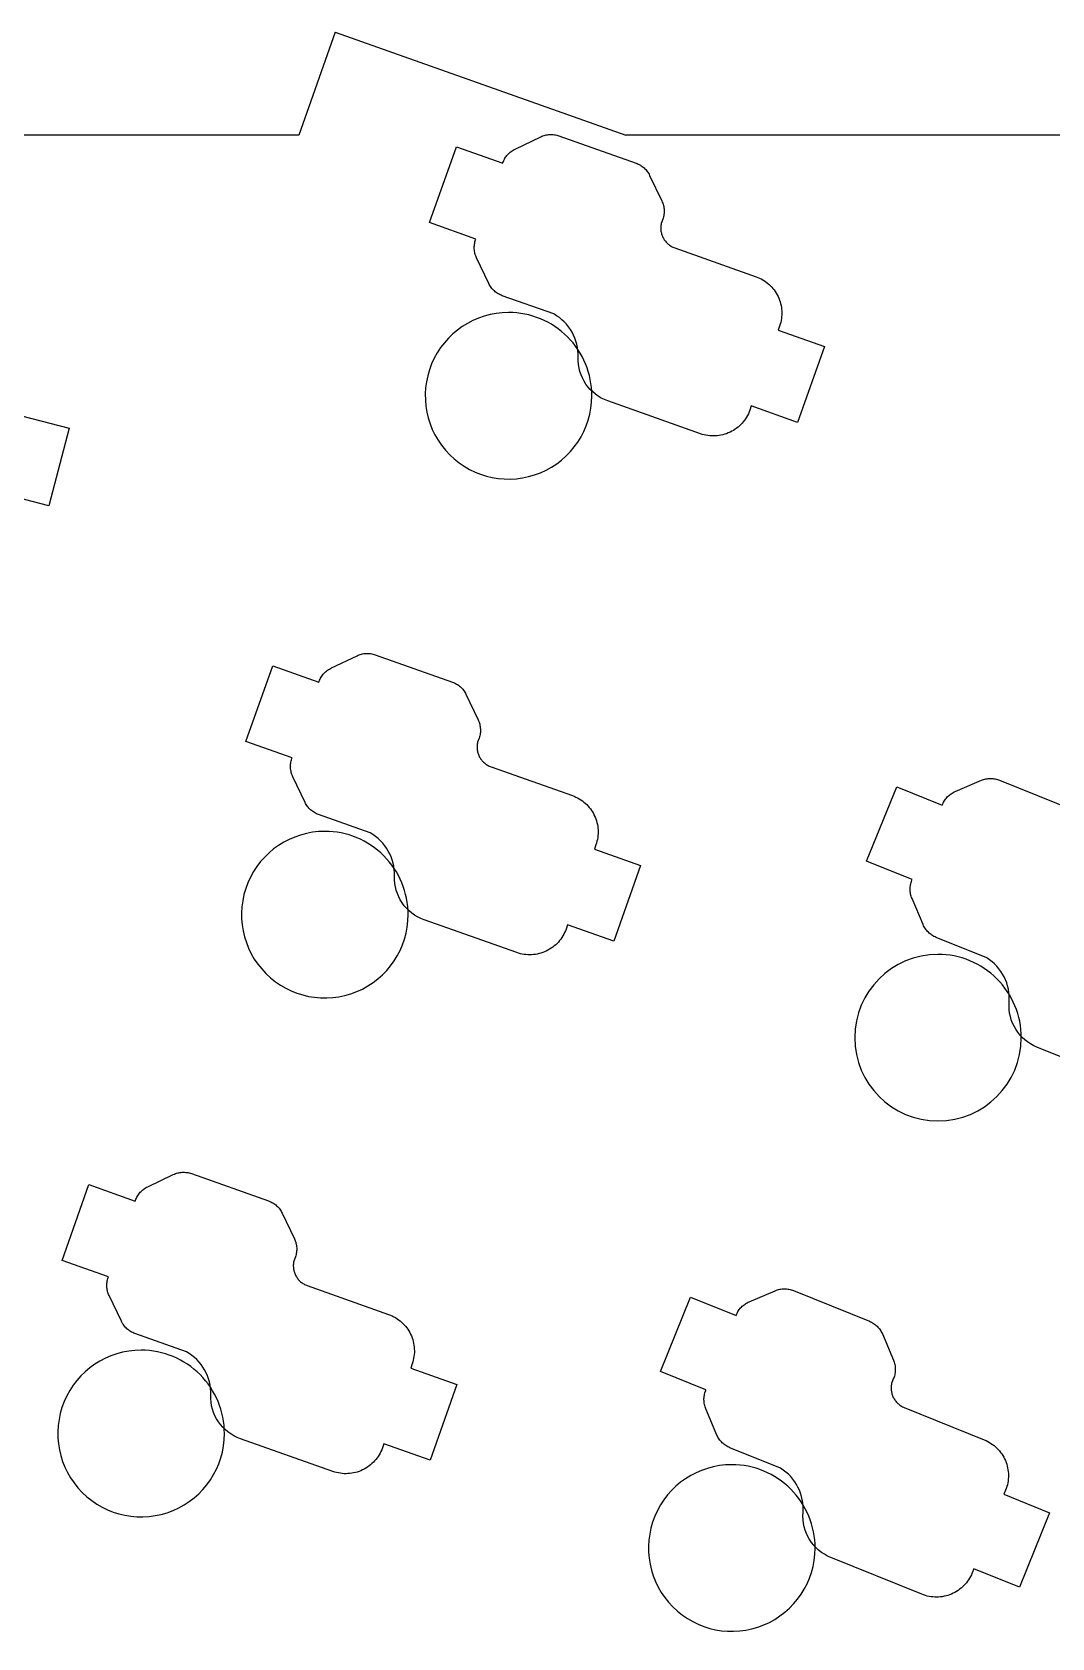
# Model space of a CAD drawing. Header units: millimetres. Extents: x 88 to 341, y 125 to 249.
# Drawn here: x 118.5 to 152.7, y 194.7 to 248.7 of the extents above; entities that cross this region are included whole.
import ezdxf

# ---------------------------------------------------------------- set-up
doc = ezdxf.new("R2010")
doc.units = ezdxf.units.MM
doc.layers.get('0').update_dxf_attribs({"linetype": 'CONTINUOUS'})

msp = doc.modelspace()

# ---------------------------------------------------------------- linework, layer by layer
at = {"color": 7}
for points in [[(128.638, 248.6999), (127.4134, 245.2416)], [(128.638, 248.6999), (127.4134, 245.2416)], [(128.638, 248.6999), (138.4039, 245.2416)], [(128.638, 248.6999), (138.4039, 245.2416)], [(127.4134, 245.2416), (97.8761, 245.2416)], [(127.4134, 245.2416), (97.8761, 245.2416)], [(290.8482, 245.2416), (138.4039, 245.2416)], [(290.8482, 245.2416), (138.4039, 245.2416)], [(118.0976, 235.8069), (119.6951, 235.3938), (119.0191, 232.7798), (117.4216, 233.1929)], [(118.0976, 235.8069), (119.6951, 235.3938), (119.0191, 232.7798), (117.4216, 233.1929)], [(155.289, 213.3482), (152.2292, 214.5844), (152.1181, 214.6346), (152.0126, 214.6929), (151.9131, 214.7588), (151.8198, 214.8319), (151.733, 214.9116), (151.6531, 214.9976), (151.5804, 215.0892), (151.515, 215.1862), (151.4574, 215.2879), (151.4077, 215.3939), (151.3664, 215.5037), (151.3337, 215.6169), (151.3098, 215.733), (151.2952, 215.8514), (151.29, 215.9719), (151.2946, 216.0938), (151.2994, 216.2058), (151.2965, 216.3169), (151.2861, 216.4267), (151.2682, 216.535), (151.2431, 216.6413), (151.211, 216.7454), (151.172, 216.8468), (151.1263, 216.9453), (151.0741, 217.0405), (151.0155, 217.132), (150.9507, 217.2196), (150.88, 217.3028), (150.8033, 217.3814), (150.7211, 217.4549), (150.6333, 217.5231), (150.5402, 217.5856), (148.8385, 218.2732), (148.8021, 218.2889), (148.7666, 218.3064), (148.7322, 218.3256), (148.6989, 218.3463), (148.6667, 218.3686), (148.6357, 218.3924), (148.6059, 218.4177), (148.5774, 218.4443), (148.5503, 218.4723), (148.5245, 218.5017), (148.5001, 218.5323), (148.4773, 218.5641), (148.456, 218.597), (148.4362, 218.6311), (148.4182, 218.6662), (148.4017, 218.7023), (148.0292, 219.5801), (148.0146, 219.617), (148.0019, 219.6544), (147.9911, 219.6923), (147.9822, 219.7305), (147.9752, 219.769), (147.9701, 219.8078), (147.9669, 219.8467), (147.9656, 219.8857), (147.9662, 219.9247), (147.9687, 219.9637), (147.9731, 220.0025), (147.9795, 220.0412), (147.9877, 220.0795), (147.9978, 220.1176), (148.0099, 220.1552), (148.0238, 220.1924), (148.0335, 220.2162), (146.5036, 220.8343), (147.515, 223.3377), (149.0449, 222.7196), (149.0545, 222.7435), (149.0703, 222.7799), (149.0878, 222.8153), (149.1069, 222.8497), (149.1277, 222.883), (149.15, 222.9152), (149.1738, 222.9462), (149.199, 222.976), (149.2257, 223.0045), (149.2537, 223.0317), (149.283, 223.0575), (149.3136, 223.0818), (149.3454, 223.1046), (149.3784, 223.126), (149.4124, 223.1457), (149.4476, 223.1638), (149.4837, 223.1802), (150.3615, 223.5528), (150.3984, 223.5674), (150.4358, 223.5801), (150.4736, 223.5909), (150.5118, 223.5998), (150.5504, 223.6068), (150.5891, 223.6119), (150.6281, 223.6151), (150.6671, 223.6163), (150.7061, 223.6157), (150.745, 223.6132), (150.7839, 223.6088), (150.8225, 223.6025), (150.8609, 223.5942), (150.8989, 223.5841), (150.9366, 223.5721), (150.9737, 223.5581), (153.5248, 222.5274)], [(155.289, 213.3482), (152.2292, 214.5844), (152.1181, 214.6346), (152.0126, 214.6929), (151.9131, 214.7588), (151.8198, 214.8319), (151.733, 214.9116), (151.6531, 214.9976), (151.5804, 215.0892), (151.515, 215.1862), (151.4574, 215.2879), (151.4077, 215.3939), (151.3664, 215.5037), (151.3337, 215.6169), (151.3098, 215.733), (151.2952, 215.8514), (151.29, 215.9719), (151.2946, 216.0938), (151.2994, 216.2058), (151.2965, 216.3169), (151.2861, 216.4267), (151.2682, 216.535), (151.2431, 216.6413), (151.211, 216.7454), (151.172, 216.8468), (151.1263, 216.9453), (151.0741, 217.0405), (151.0155, 217.132), (150.9507, 217.2196), (150.88, 217.3028), (150.8033, 217.3814), (150.7211, 217.4549), (150.6333, 217.5231), (150.5402, 217.5856), (148.8385, 218.2732), (148.8021, 218.2889), (148.7666, 218.3064), (148.7322, 218.3256), (148.6989, 218.3463), (148.6667, 218.3686), (148.6357, 218.3924), (148.6059, 218.4177), (148.5774, 218.4443), (148.5503, 218.4723), (148.5245, 218.5017), (148.5001, 218.5323), (148.4773, 218.5641), (148.456, 218.597), (148.4362, 218.6311), (148.4182, 218.6662), (148.4017, 218.7023), (148.0292, 219.5801), (148.0146, 219.617), (148.0019, 219.6544), (147.9911, 219.6923), (147.9822, 219.7305), (147.9752, 219.769), (147.9701, 219.8078), (147.9669, 219.8467), (147.9656, 219.8857), (147.9662, 219.9247), (147.9687, 219.9637), (147.9731, 220.0025), (147.9795, 220.0412), (147.9877, 220.0795), (147.9978, 220.1176), (148.0099, 220.1552), (148.0238, 220.1924), (148.0335, 220.2162), (146.5036, 220.8343), (147.515, 223.3377), (149.0449, 222.7196), (149.0545, 222.7435), (149.0703, 222.7799), (149.0878, 222.8153), (149.1069, 222.8497), (149.1277, 222.883), (149.15, 222.9152), (149.1738, 222.9462), (149.199, 222.976), (149.2257, 223.0045), (149.2537, 223.0317), (149.283, 223.0575), (149.3136, 223.0818), (149.3454, 223.1046), (149.3784, 223.126), (149.4124, 223.1457), (149.4476, 223.1638), (149.4837, 223.1802), (150.3615, 223.5528), (150.3984, 223.5674), (150.4358, 223.5801), (150.4736, 223.5909), (150.5118, 223.5998), (150.5504, 223.6068), (150.5891, 223.6119), (150.6281, 223.6151), (150.6671, 223.6163), (150.7061, 223.6157), (150.745, 223.6132), (150.7839, 223.6088), (150.8225, 223.6025), (150.8609, 223.5942), (150.8989, 223.5841), (150.9366, 223.5721), (150.9737, 223.5581), (153.5248, 222.5274)]]:
    msp.add_lwpolyline(points, dxfattribs=at)
for points in [[(135.9298, 245.2584), (135.9688, 245.2557), (136.0077, 245.251), (136.0464, 245.2445), (136.0848, 245.236), (136.1229, 245.2256), (136.1607, 245.2133), (138.7543, 244.2949), (138.7914, 244.2807), (138.8275, 244.2648), (138.8627, 244.2472), (138.8969, 244.2279), (138.9301, 244.207), (138.9621, 244.1846), (138.9929, 244.1607), (139.0226, 244.1353), (139.0509, 244.1085), (139.0779, 244.0803), (139.1036, 244.0508), (139.1278, 244.02), (139.1506, 243.988), (139.1718, 243.9548), (139.1914, 243.9205), (139.2093, 243.8852), (139.6198, 243.0245), (139.636, 242.9883), (139.6504, 242.9514), (139.6628, 242.9141), (139.6733, 242.8763), (139.682, 242.8381), (139.6888, 242.7996), (139.6937, 242.7609), (139.6967, 242.722), (139.6978, 242.6829), (139.697, 242.6439), (139.6942, 242.6049), (139.6896, 242.566), (139.6831, 242.5273), (139.6746, 242.4889), (139.6642, 242.4508), (139.6519, 242.413), (139.6015, 242.2706), (139.5947, 242.2379), (139.5895, 242.2052), (139.5859, 242.1725), (139.5839, 242.14), (139.5833, 242.1076), (139.5843, 242.0753), (139.5867, 242.0434), (139.5905, 242.0117), (139.5958, 241.9803), (139.6025, 241.9493), (139.6105, 241.9187), (139.6199, 241.8885), (139.6305, 241.8589), (139.6425, 241.8298), (139.6558, 241.8012), (139.6703, 241.7733), (139.6861, 241.7461), (139.703, 241.7196), (139.7211, 241.6938), (139.7404, 241.6689), (139.7608, 241.6448), (139.7823, 241.6216), (139.8049, 241.5993), (139.8285, 241.578), (139.8532, 241.5577), (139.8789, 241.5385), (139.9055, 241.5204), (139.9332, 241.5035), (139.9617, 241.4877), (139.9912, 241.4732), (140.0216, 241.46), (140.0528, 241.4481), (142.7865, 240.4801), (142.8467, 240.4571), (142.9054, 240.4312), (142.9627, 240.4026), (143.0182, 240.3713), (143.0721, 240.3374), (143.1241, 240.3009), (143.1742, 240.262), (143.2224, 240.2207), (143.2685, 240.1772), (143.3124, 240.1314), (143.3541, 240.0835), (143.3934, 240.0335), (143.4304, 239.9815), (143.4648, 239.9276), (143.4967, 239.8718), (143.5259, 239.8143), (143.5522, 239.7555), (143.5754, 239.6956), (143.5957, 239.6349), (143.6128, 239.5735), (143.6269, 239.5114), (143.6379, 239.4489), (143.6459, 239.3859), (143.6507, 239.3227), (143.6525, 239.2593), (143.6512, 239.1959), (143.6468, 239.1325), (143.6392, 239.0693), (143.6286, 239.0064), (143.6148, 238.944), (143.5979, 238.882), (143.5779, 238.8207), (143.5279, 238.6793), (145.0832, 238.1285), (144.1819, 235.5834), (142.6266, 236.1342), (142.5765, 235.9928), (142.5535, 235.9326), (142.5276, 235.8738), (142.499, 235.8166), (142.4677, 235.761), (142.4338, 235.7072), (142.3973, 235.6551), (142.3584, 235.605), (142.3172, 235.5569), (142.2736, 235.5108), (142.2278, 235.4669), (142.1799, 235.4252), (142.1299, 235.3858), (142.0779, 235.3489), (142.024, 235.3144), (141.9682, 235.2826), (141.9107, 235.2534), (141.8519, 235.2271), (141.792, 235.2038), (141.7313, 235.1836), (141.6699, 235.1664), (141.6079, 235.1523), (141.5453, 235.1413), (141.4823, 235.1334), (141.4191, 235.1285), (141.3557, 235.1267), (141.2923, 235.1281), (141.2289, 235.1325), (141.1657, 235.14), (141.1028, 235.1507), (141.0404, 235.1644), (140.9784, 235.1813), (140.9171, 235.2013), (137.8064, 236.3029), (137.6932, 236.3482), (137.5852, 236.4018), (137.4829, 236.4634), (137.3865, 236.5323), (137.2964, 236.6082), (137.2128, 236.6906), (137.1361, 236.779), (137.0666, 236.8729), (137.0046, 236.972), (136.9504, 237.0758), (136.9043, 237.1837), (136.8667, 237.2953), (136.8378, 237.4103), (136.818, 237.528), (136.8075, 237.6481), (136.8068, 237.7701), (136.8068, 237.8822), (136.799, 237.993), (136.7838, 238.1023), (136.7612, 238.2097), (136.7315, 238.3148), (136.6949, 238.4174), (136.6515, 238.5171), (136.6015, 238.6135), (136.5452, 238.7063), (136.4827, 238.7952), (136.4142, 238.8798), (136.3398, 238.9599), (136.2599, 239.035), (136.1745, 239.1049), (136.0838, 239.1692), (135.9881, 239.2276), (134.258, 239.8403), (134.2209, 239.8544), (134.1847, 239.8703), (134.1495, 239.888), (134.1153, 239.9072), (134.0822, 239.9281), (134.0502, 239.9505), (134.0193, 239.9745), (133.9897, 239.9999), (133.9613, 240.0267), (133.9343, 240.0549), (133.9087, 240.0844), (133.8844, 240.1151), (133.8617, 240.1471), (133.8405, 240.1803), (133.8209, 240.2146), (133.8029, 240.25), (133.3924, 241.1106), (133.3762, 241.1469), (133.3619, 241.1837), (133.3495, 241.221), (133.3389, 241.2588), (133.3302, 241.297), (133.3235, 241.3355), (133.3186, 241.3743), (133.3156, 241.4132), (133.3145, 241.4522), (133.3153, 241.4912), (133.318, 241.5302), (133.3227, 241.5691), (133.3292, 241.6078), (133.3377, 241.6462), (133.3481, 241.6844), (133.3604, 241.7221), (133.369, 241.7463), (131.8136, 242.2971), (132.7149, 244.8423), (134.2702, 244.2915), (134.2788, 244.3157), (134.293, 244.3528), (134.3089, 244.389), (134.3265, 244.4242), (134.3458, 244.4584), (134.3667, 244.4915), (134.3891, 244.5235), (134.413, 244.5544), (134.4384, 244.584), (134.4652, 244.6124), (134.4934, 244.6394), (134.5229, 244.665), (134.5537, 244.6893), (134.5857, 244.712), (134.6189, 244.7332), (134.6532, 244.7528), (134.6885, 244.7708), (135.5492, 245.1813), (135.5854, 245.1975), (135.6223, 245.2118), (135.6596, 245.2242), (135.6974, 245.2348), (135.7356, 245.2434), (135.7741, 245.2502), (135.8128, 245.2551), (135.8517, 245.2581), (135.8908, 245.2592)], [(135.9298, 245.2584), (135.9688, 245.2557), (136.0077, 245.251), (136.0464, 245.2445), (136.0848, 245.236), (136.1229, 245.2256), (136.1607, 245.2133), (138.7543, 244.2949), (138.7914, 244.2807), (138.8275, 244.2648), (138.8627, 244.2472), (138.8969, 244.2279), (138.9301, 244.207), (138.9621, 244.1846), (138.9929, 244.1607), (139.0226, 244.1353), (139.0509, 244.1085), (139.0779, 244.0803), (139.1036, 244.0508), (139.1278, 244.02), (139.1506, 243.988), (139.1718, 243.9548), (139.1914, 243.9205), (139.2093, 243.8852), (139.6198, 243.0245), (139.636, 242.9883), (139.6504, 242.9514), (139.6628, 242.9141), (139.6733, 242.8763), (139.682, 242.8381), (139.6888, 242.7996), (139.6937, 242.7609), (139.6967, 242.722), (139.6978, 242.6829), (139.697, 242.6439), (139.6942, 242.6049), (139.6896, 242.566), (139.6831, 242.5273), (139.6746, 242.4889), (139.6642, 242.4508), (139.6519, 242.413), (139.6015, 242.2706), (139.5947, 242.2379), (139.5895, 242.2052), (139.5859, 242.1725), (139.5839, 242.14), (139.5833, 242.1076), (139.5843, 242.0753), (139.5867, 242.0434), (139.5905, 242.0117), (139.5958, 241.9803), (139.6025, 241.9493), (139.6105, 241.9187), (139.6199, 241.8885), (139.6305, 241.8589), (139.6425, 241.8298), (139.6558, 241.8012), (139.6703, 241.7733), (139.6861, 241.7461), (139.703, 241.7196), (139.7211, 241.6938), (139.7404, 241.6689), (139.7608, 241.6448), (139.7823, 241.6216), (139.8049, 241.5993), (139.8285, 241.578), (139.8532, 241.5577), (139.8789, 241.5385), (139.9055, 241.5204), (139.9332, 241.5035), (139.9617, 241.4877), (139.9912, 241.4732), (140.0216, 241.46), (140.0528, 241.4481), (142.7865, 240.4801), (142.8467, 240.4571), (142.9054, 240.4312), (142.9627, 240.4026), (143.0182, 240.3713), (143.0721, 240.3374), (143.1241, 240.3009), (143.1742, 240.262), (143.2224, 240.2207), (143.2685, 240.1772), (143.3124, 240.1314), (143.3541, 240.0835), (143.3934, 240.0335), (143.4304, 239.9815), (143.4648, 239.9276), (143.4967, 239.8718), (143.5259, 239.8143), (143.5522, 239.7555), (143.5754, 239.6956), (143.5957, 239.6349), (143.6128, 239.5735), (143.6269, 239.5114), (143.6379, 239.4489), (143.6459, 239.3859), (143.6507, 239.3227), (143.6525, 239.2593), (143.6512, 239.1959), (143.6468, 239.1325), (143.6392, 239.0693), (143.6286, 239.0064), (143.6148, 238.944), (143.5979, 238.882), (143.5779, 238.8207), (143.5279, 238.6793), (145.0832, 238.1285), (144.1819, 235.5834), (142.6266, 236.1342), (142.5765, 235.9928), (142.5535, 235.9326), (142.5276, 235.8738), (142.499, 235.8166), (142.4677, 235.761), (142.4338, 235.7072), (142.3973, 235.6551), (142.3584, 235.605), (142.3172, 235.5569), (142.2736, 235.5108), (142.2278, 235.4669), (142.1799, 235.4252), (142.1299, 235.3858), (142.0779, 235.3489), (142.024, 235.3144), (141.9682, 235.2826), (141.9107, 235.2534), (141.8519, 235.2271), (141.792, 235.2038), (141.7313, 235.1836), (141.6699, 235.1664), (141.6079, 235.1523), (141.5453, 235.1413), (141.4823, 235.1334), (141.4191, 235.1285), (141.3557, 235.1267), (141.2923, 235.1281), (141.2289, 235.1325), (141.1657, 235.14), (141.1028, 235.1507), (141.0404, 235.1644), (140.9784, 235.1813), (140.9171, 235.2013), (137.8064, 236.3029), (137.6932, 236.3482), (137.5852, 236.4018), (137.4829, 236.4634), (137.3865, 236.5323), (137.2964, 236.6082), (137.2128, 236.6906), (137.1361, 236.779), (137.0666, 236.8729), (137.0046, 236.972), (136.9504, 237.0758), (136.9043, 237.1837), (136.8667, 237.2953), (136.8378, 237.4103), (136.818, 237.528), (136.8075, 237.6481), (136.8068, 237.7701), (136.8068, 237.8822), (136.799, 237.993), (136.7838, 238.1023), (136.7612, 238.2097), (136.7315, 238.3148), (136.6949, 238.4174), (136.6515, 238.5171), (136.6015, 238.6135), (136.5452, 238.7063), (136.4827, 238.7952), (136.4142, 238.8798), (136.3398, 238.9599), (136.2599, 239.035), (136.1745, 239.1049), (136.0838, 239.1692), (135.9881, 239.2276), (134.258, 239.8403), (134.2209, 239.8544), (134.1847, 239.8703), (134.1495, 239.888), (134.1153, 239.9072), (134.0822, 239.9281), (134.0502, 239.9505), (134.0193, 239.9745), (133.9897, 239.9999), (133.9613, 240.0267), (133.9343, 240.0549), (133.9087, 240.0844), (133.8844, 240.1151), (133.8617, 240.1471), (133.8405, 240.1803), (133.8209, 240.2146), (133.8029, 240.25), (133.3924, 241.1106), (133.3762, 241.1469), (133.3619, 241.1837), (133.3495, 241.221), (133.3389, 241.2588), (133.3302, 241.297), (133.3235, 241.3355), (133.3186, 241.3743), (133.3156, 241.4132), (133.3145, 241.4522), (133.3153, 241.4912), (133.318, 241.5302), (133.3227, 241.5691), (133.3292, 241.6078), (133.3377, 241.6462), (133.3481, 241.6844), (133.3604, 241.7221), (133.369, 241.7463), (131.8136, 242.2971), (132.7149, 244.8423), (134.2702, 244.2915), (134.2788, 244.3157), (134.293, 244.3528), (134.3089, 244.389), (134.3265, 244.4242), (134.3458, 244.4584), (134.3667, 244.4915), (134.3891, 244.5235), (134.413, 244.5544), (134.4384, 244.584), (134.4652, 244.6124), (134.4934, 244.6394), (134.5229, 244.665), (134.5537, 244.6893), (134.5857, 244.712), (134.6189, 244.7332), (134.6532, 244.7528), (134.6885, 244.7708), (135.5492, 245.1813), (135.5854, 245.1975), (135.6223, 245.2118), (135.6596, 245.2242), (135.6974, 245.2348), (135.7356, 245.2434), (135.7741, 245.2502), (135.8128, 245.2551), (135.8517, 245.2581), (135.8908, 245.2592)], [(134.4679, 239.2773)], [(134.4679, 239.2773)], [(129.7544, 227.8195), (129.7934, 227.8168), (129.8322, 227.8122), (129.8709, 227.8056), (129.9094, 227.7972), (129.9475, 227.7868), (129.9852, 227.7745), (132.5789, 226.856), (132.6159, 226.8418), (132.6521, 226.8259), (132.6873, 226.8083), (132.7215, 226.789), (132.7546, 226.7682), (132.7867, 226.7457), (132.8175, 226.7218), (132.8471, 226.6964), (132.8755, 226.6696), (132.9025, 226.6414), (132.9282, 226.6119), (132.9524, 226.5811), (132.9751, 226.5491), (132.9963, 226.516), (133.0159, 226.4817), (133.0339, 226.4463), (133.4444, 225.5856), (133.4606, 225.5494), (133.4749, 225.5126), (133.4874, 225.4752), (133.4979, 225.4374), (133.5066, 225.3992), (133.5134, 225.3607), (133.5183, 225.322), (133.5213, 225.2831), (133.5223, 225.2441), (133.5215, 225.205), (133.5188, 225.166), (133.5142, 225.1272), (133.5076, 225.0885), (133.4992, 225.05), (133.4888, 225.0119), (133.4765, 224.9742), (133.426, 224.8317), (133.4193, 224.799), (133.4141, 224.7663), (133.4105, 224.7336), (133.4085, 224.7011), (133.4079, 224.6687), (133.4088, 224.6365), (133.4113, 224.6045), (133.4151, 224.5728), (133.4204, 224.5414), (133.427, 224.5104), (133.4351, 224.4798), (133.4444, 224.4497), (133.4551, 224.42), (133.4671, 224.3909), (133.4804, 224.3624), (133.4949, 224.3345), (133.5106, 224.3072), (133.5276, 224.2807), (133.5457, 224.255), (133.5649, 224.23), (133.5853, 224.2059), (133.6069, 224.1827), (133.6294, 224.1604), (133.6531, 224.1391), (133.6778, 224.1189), (133.7034, 224.0997), (133.7301, 224.0816), (133.7577, 224.0646), (133.7863, 224.0489), (133.8158, 224.0344), (133.8461, 224.0212), (133.8774, 224.0093), (136.611, 223.0412), (136.6713, 223.0182), (136.73, 222.9923), (136.7872, 222.9637), (136.8428, 222.9324), (136.8966, 222.8985), (136.9487, 222.862), (136.9988, 222.8232), (137.0469, 222.7819), (137.093, 222.7383), (137.1369, 222.6925), (137.1786, 222.6446), (137.218, 222.5946), (137.2549, 222.5426), (137.2894, 222.4887), (137.3212, 222.433), (137.3504, 222.3755), (137.3767, 222.3166), (137.4, 222.2567), (137.4202, 222.1961), (137.4374, 222.1346), (137.4515, 222.0726), (137.4625, 222.01), (137.4704, 221.9471), (137.4753, 221.8838), (137.4771, 221.8204), (137.4757, 221.757), (137.4713, 221.6936), (137.4638, 221.6304), (137.4532, 221.5676), (137.4394, 221.5051), (137.4225, 221.4431), (137.4025, 221.3818), (137.3524, 221.2404), (138.9078, 220.6897), (138.0065, 218.1445), (136.4512, 218.6953), (136.4011, 218.5539), (136.3781, 218.4937), (136.3522, 218.4349), (136.3236, 218.3777), (136.2923, 218.3221), (136.2584, 218.2683), (136.2219, 218.2163), (136.183, 218.1661), (136.1417, 218.118), (136.0982, 218.0719), (136.0524, 218.028), (136.0044, 217.9863), (135.9544, 217.947), (135.9025, 217.91), (135.8486, 217.8756), (135.7928, 217.8437), (135.7353, 217.8145), (135.6764, 217.7882), (135.6166, 217.7649), (135.5559, 217.7447), (135.4945, 217.7276), (135.4324, 217.7135), (135.3699, 217.7025), (135.3069, 217.6945), (135.2437, 217.6896), (135.1803, 217.6879), (135.1169, 217.6892), (135.0535, 217.6936), (134.9903, 217.7011), (134.9274, 217.7118), (134.8649, 217.7255), (134.803, 217.7424), (134.7417, 217.7624), (131.631, 218.864), (131.5177, 218.9093), (131.4098, 218.963), (131.3075, 219.0245), (131.2111, 219.0934), (131.121, 219.1693), (131.0374, 219.2517), (130.9607, 219.3401), (130.8912, 219.4341), (130.8292, 219.5332), (130.7749, 219.6369), (130.7289, 219.7448), (130.6912, 219.8565), (130.6624, 219.9714), (130.6425, 220.0891), (130.6321, 220.2092), (130.6314, 220.3312), (130.6313, 220.4433), (130.6236, 220.5542), (130.6084, 220.6635), (130.5858, 220.7708), (130.5561, 220.876), (130.5195, 220.9785), (130.4761, 221.0782), (130.4261, 221.1746), (130.3698, 221.2674), (130.3073, 221.3563), (130.2387, 221.441), (130.1644, 221.521), (130.0844, 221.5962), (129.999, 221.6661), (129.9084, 221.7304), (129.8127, 221.7887), (128.0825, 222.4014), (128.0455, 222.4156), (128.0093, 222.4315), (127.9741, 222.4491), (127.9399, 222.4684), (127.9068, 222.4892), (127.8747, 222.5117), (127.8439, 222.5356), (127.8143, 222.561), (127.7859, 222.5878), (127.7589, 222.616), (127.7332, 222.6455), (127.709, 222.6763), (127.6863, 222.7082), (127.6651, 222.7414), (127.6455, 222.7757), (127.6275, 222.8111), (127.217, 223.6718), (127.2008, 223.708), (127.1865, 223.7448), (127.174, 223.7822), (127.1635, 223.82), (127.1548, 223.8582), (127.148, 223.8967), (127.1431, 223.9354), (127.1402, 223.9743), (127.1391, 224.0133), (127.1399, 224.0524), (127.1426, 224.0914), (127.1472, 224.1302), (127.1538, 224.1689), (127.1622, 224.2074), (127.1726, 224.2455), (127.1849, 224.2832), (127.1935, 224.3075), (125.6382, 224.8583), (126.5395, 227.4034), (128.0948, 226.8526), (128.1034, 226.8769), (128.1176, 226.9139), (128.1335, 226.9501), (128.1511, 226.9853), (128.1704, 227.0195), (128.1912, 227.0526), (128.2137, 227.0846), (128.2376, 227.1155), (128.263, 227.1451), (128.2898, 227.1735), (128.318, 227.2005), (128.3475, 227.2262), (128.3783, 227.2504), (128.4103, 227.2731), (128.4434, 227.2943), (128.4777, 227.3139), (128.5131, 227.3319), (129.3738, 227.7424), (129.41, 227.7586), (129.4468, 227.7729), (129.4842, 227.7854), (129.522, 227.7959), (129.5602, 227.8046), (129.5987, 227.8114), (129.6374, 227.8163), (129.6763, 227.8192), (129.7153, 227.8203)], [(129.7544, 227.8195), (129.7934, 227.8168), (129.8322, 227.8122), (129.8709, 227.8056), (129.9094, 227.7972), (129.9475, 227.7868), (129.9852, 227.7745), (132.5789, 226.856), (132.6159, 226.8418), (132.6521, 226.8259), (132.6873, 226.8083), (132.7215, 226.789), (132.7546, 226.7682), (132.7867, 226.7457), (132.8175, 226.7218), (132.8471, 226.6964), (132.8755, 226.6696), (132.9025, 226.6414), (132.9282, 226.6119), (132.9524, 226.5811), (132.9751, 226.5491), (132.9963, 226.516), (133.0159, 226.4817), (133.0339, 226.4463), (133.4444, 225.5856), (133.4606, 225.5494), (133.4749, 225.5126), (133.4874, 225.4752), (133.4979, 225.4374), (133.5066, 225.3992), (133.5134, 225.3607), (133.5183, 225.322), (133.5213, 225.2831), (133.5223, 225.2441), (133.5215, 225.205), (133.5188, 225.166), (133.5142, 225.1272), (133.5076, 225.0885), (133.4992, 225.05), (133.4888, 225.0119), (133.4765, 224.9742), (133.426, 224.8317), (133.4193, 224.799), (133.4141, 224.7663), (133.4105, 224.7336), (133.4085, 224.7011), (133.4079, 224.6687), (133.4088, 224.6365), (133.4113, 224.6045), (133.4151, 224.5728), (133.4204, 224.5414), (133.427, 224.5104), (133.4351, 224.4798), (133.4444, 224.4497), (133.4551, 224.42), (133.4671, 224.3909), (133.4804, 224.3624), (133.4949, 224.3345), (133.5106, 224.3072), (133.5276, 224.2807), (133.5457, 224.255), (133.5649, 224.23), (133.5853, 224.2059), (133.6069, 224.1827), (133.6294, 224.1604), (133.6531, 224.1391), (133.6778, 224.1189), (133.7034, 224.0997), (133.7301, 224.0816), (133.7577, 224.0646), (133.7863, 224.0489), (133.8158, 224.0344), (133.8461, 224.0212), (133.8774, 224.0093), (136.611, 223.0412), (136.6713, 223.0182), (136.73, 222.9923), (136.7872, 222.9637), (136.8428, 222.9324), (136.8966, 222.8985), (136.9487, 222.862), (136.9988, 222.8232), (137.0469, 222.7819), (137.093, 222.7383), (137.1369, 222.6925), (137.1786, 222.6446), (137.218, 222.5946), (137.2549, 222.5426), (137.2894, 222.4887), (137.3212, 222.433), (137.3504, 222.3755), (137.3767, 222.3166), (137.4, 222.2567), (137.4202, 222.1961), (137.4374, 222.1346), (137.4515, 222.0726), (137.4625, 222.01), (137.4704, 221.9471), (137.4753, 221.8838), (137.4771, 221.8204), (137.4757, 221.757), (137.4713, 221.6936), (137.4638, 221.6304), (137.4532, 221.5676), (137.4394, 221.5051), (137.4225, 221.4431), (137.4025, 221.3818), (137.3524, 221.2404), (138.9078, 220.6897), (138.0065, 218.1445), (136.4512, 218.6953), (136.4011, 218.5539), (136.3781, 218.4937), (136.3522, 218.4349), (136.3236, 218.3777), (136.2923, 218.3221), (136.2584, 218.2683), (136.2219, 218.2163), (136.183, 218.1661), (136.1417, 218.118), (136.0982, 218.0719), (136.0524, 218.028), (136.0044, 217.9863), (135.9544, 217.947), (135.9025, 217.91), (135.8486, 217.8756), (135.7928, 217.8437), (135.7353, 217.8145), (135.6764, 217.7882), (135.6166, 217.7649), (135.5559, 217.7447), (135.4945, 217.7276), (135.4324, 217.7135), (135.3699, 217.7025), (135.3069, 217.6945), (135.2437, 217.6896), (135.1803, 217.6879), (135.1169, 217.6892), (135.0535, 217.6936), (134.9903, 217.7011), (134.9274, 217.7118), (134.8649, 217.7255), (134.803, 217.7424), (134.7417, 217.7624), (131.631, 218.864), (131.5177, 218.9093), (131.4098, 218.963), (131.3075, 219.0245), (131.2111, 219.0934), (131.121, 219.1693), (131.0374, 219.2517), (130.9607, 219.3401), (130.8912, 219.4341), (130.8292, 219.5332), (130.7749, 219.6369), (130.7289, 219.7448), (130.6912, 219.8565), (130.6624, 219.9714), (130.6425, 220.0891), (130.6321, 220.2092), (130.6314, 220.3312), (130.6313, 220.4433), (130.6236, 220.5542), (130.6084, 220.6635), (130.5858, 220.7708), (130.5561, 220.876), (130.5195, 220.9785), (130.4761, 221.0782), (130.4261, 221.1746), (130.3698, 221.2674), (130.3073, 221.3563), (130.2387, 221.441), (130.1644, 221.521), (130.0844, 221.5962), (129.999, 221.6661), (129.9084, 221.7304), (129.8127, 221.7887), (128.0825, 222.4014), (128.0455, 222.4156), (128.0093, 222.4315), (127.9741, 222.4491), (127.9399, 222.4684), (127.9068, 222.4892), (127.8747, 222.5117), (127.8439, 222.5356), (127.8143, 222.561), (127.7859, 222.5878), (127.7589, 222.616), (127.7332, 222.6455), (127.709, 222.6763), (127.6863, 222.7082), (127.6651, 222.7414), (127.6455, 222.7757), (127.6275, 222.8111), (127.217, 223.6718), (127.2008, 223.708), (127.1865, 223.7448), (127.174, 223.7822), (127.1635, 223.82), (127.1548, 223.8582), (127.148, 223.8967), (127.1431, 223.9354), (127.1402, 223.9743), (127.1391, 224.0133), (127.1399, 224.0524), (127.1426, 224.0914), (127.1472, 224.1302), (127.1538, 224.1689), (127.1622, 224.2074), (127.1726, 224.2455), (127.1849, 224.2832), (127.1935, 224.3075), (125.6382, 224.8583), (126.5395, 227.4034), (128.0948, 226.8526), (128.1034, 226.8769), (128.1176, 226.9139), (128.1335, 226.9501), (128.1511, 226.9853), (128.1704, 227.0195), (128.1912, 227.0526), (128.2137, 227.0846), (128.2376, 227.1155), (128.263, 227.1451), (128.2898, 227.1735), (128.318, 227.2005), (128.3475, 227.2262), (128.3783, 227.2504), (128.4103, 227.2731), (128.4434, 227.2943), (128.4777, 227.3139), (128.5131, 227.3319), (129.3738, 227.7424), (129.41, 227.7586), (129.4468, 227.7729), (129.4842, 227.7854), (129.522, 227.7959), (129.5602, 227.8046), (129.5987, 227.8114), (129.6374, 227.8163), (129.6763, 227.8192), (129.7153, 227.8203)], [(128.2925, 221.8384)], [(128.2925, 221.8384)], [(148.9015, 217.7042)], [(148.9015, 217.7042)], [(123.5789, 210.3807), (123.6179, 210.3779), (123.6568, 210.3733), (123.6955, 210.3668), (123.734, 210.3583), (123.7721, 210.3479), (123.8098, 210.3356), (126.4035, 209.4171), (126.4405, 209.403), (126.4767, 209.387), (126.5119, 209.3694), (126.5461, 209.3502), (126.5792, 209.3293), (126.6112, 209.3069), (126.6421, 209.2829), (126.6717, 209.2575), (126.7001, 209.2307), (126.7271, 209.2025), (126.7527, 209.173), (126.777, 209.1423), (126.7997, 209.1103), (126.8209, 209.0771), (126.8405, 209.0428), (126.8585, 209.0074), (127.269, 208.1468), (127.2852, 208.1105), (127.2995, 208.0737), (127.3119, 208.0364), (127.3225, 207.9986), (127.3312, 207.9604), (127.3379, 207.9219), (127.3428, 207.8831), (127.3458, 207.8442), (127.3469, 207.8052), (127.3461, 207.7662), (127.3434, 207.7272), (127.3388, 207.6883), (127.3322, 207.6496), (127.3237, 207.6111), (127.3133, 207.573), (127.301, 207.5353), (127.2506, 207.3929), (127.2439, 207.3602), (127.2387, 207.3274), (127.2351, 207.2948), (127.233, 207.2622), (127.2325, 207.2298), (127.2334, 207.1976), (127.2358, 207.1656), (127.2397, 207.1339), (127.2449, 207.1026), (127.2516, 207.0715), (127.2596, 207.0409), (127.269, 207.0108), (127.2797, 206.9811), (127.2917, 206.952), (127.3049, 206.9235), (127.3195, 206.8956), (127.3352, 206.8684), (127.3521, 206.8419), (127.3703, 206.8161), (127.3895, 206.7912), (127.4099, 206.7671), (127.4314, 206.7438), (127.454, 206.7216), (127.4776, 206.7003), (127.5023, 206.68), (127.528, 206.6608), (127.5547, 206.6427), (127.5823, 206.6258), (127.6109, 206.61), (127.6403, 206.5955), (127.6707, 206.5823), (127.7019, 206.5704), (130.4356, 205.6024), (130.4958, 205.5793), (130.5546, 205.5535), (130.6118, 205.5248), (130.6674, 205.4935), (130.7212, 205.4596), (130.7732, 205.4232), (130.8234, 205.3843), (130.8715, 205.343), (130.9176, 205.2994), (130.9615, 205.2537), (131.0032, 205.2057), (131.0426, 205.1557), (131.0795, 205.1037), (131.114, 205.0498), (131.1458, 204.9941), (131.175, 204.9366), (131.2013, 204.8777), (131.2246, 204.8179), (131.2448, 204.7572), (131.2619, 204.6958), (131.276, 204.6337), (131.2871, 204.5711), (131.295, 204.5082), (131.2999, 204.445), (131.3016, 204.3816), (131.3003, 204.3181), (131.2959, 204.2548), (131.2884, 204.1916), (131.2777, 204.1287), (131.264, 204.0662), (131.2471, 204.0043), (131.2271, 203.943), (131.177, 203.8016), (132.7324, 203.2508), (131.8311, 200.7057), (130.2757, 201.2564), (130.2257, 201.1151), (130.2026, 201.0548), (130.1768, 200.9961), (130.1481, 200.9388), (130.1168, 200.8833), (130.0829, 200.8294), (130.0465, 200.7774), (130.0076, 200.7273), (129.9663, 200.6791), (129.9227, 200.6331), (129.877, 200.5891), (129.829, 200.5474), (129.779, 200.5081), (129.727, 200.4711), (129.6731, 200.4367), (129.6174, 200.4048), (129.5599, 200.3756), (129.501, 200.3493), (129.4412, 200.3261), (129.3805, 200.3059), (129.3191, 200.2887), (129.257, 200.2746), (129.1944, 200.2636), (129.1315, 200.2556), (129.0683, 200.2508), (129.0049, 200.249), (128.9414, 200.2503), (128.8781, 200.2547), (128.8149, 200.2623), (128.752, 200.2729), (128.6895, 200.2867), (128.6276, 200.3036), (128.5663, 200.3236), (125.4556, 201.4251), (125.3423, 201.4705), (125.2344, 201.5241), (125.1321, 201.5856), (125.0357, 201.6546), (124.9455, 201.7305), (124.862, 201.8128), (124.7853, 201.9012), (124.7157, 201.9952), (124.6537, 202.0943), (124.5995, 202.198), (124.5534, 202.306), (124.5158, 202.4176), (124.4869, 202.5325), (124.4671, 202.6503), (124.4567, 202.7704), (124.456, 202.8923), (124.4559, 203.0044), (124.4482, 203.1153), (124.4329, 203.2246), (124.4104, 203.332), (124.3807, 203.4371), (124.344, 203.5397), (124.3006, 203.6393), (124.2507, 203.7357), (124.1944, 203.8285), (124.1318, 203.9175), (124.0633, 204.0021), (123.989, 204.0822), (123.909, 204.1573), (123.8236, 204.2272), (123.733, 204.2915), (123.6373, 204.3499), (121.9071, 204.9625), (121.87, 204.9767), (121.8339, 204.9926), (121.7987, 205.0102), (121.7645, 205.0295), (121.7313, 205.0504), (121.6993, 205.0728), (121.6685, 205.0967), (121.6388, 205.1221), (121.6105, 205.1489), (121.5835, 205.1771), (121.5578, 205.2066), (121.5336, 205.2374), (121.5108, 205.2694), (121.4897, 205.3026), (121.47, 205.3369), (121.4521, 205.3722), (121.0416, 206.2329), (121.0254, 206.2691), (121.0111, 206.306), (120.9986, 206.3433), (120.9881, 206.3811), (120.9794, 206.4193), (120.9726, 206.4578), (120.9677, 206.4965), (120.9647, 206.5354), (120.9636, 206.5744), (120.9644, 206.6135), (120.9672, 206.6525), (120.9718, 206.6914), (120.9783, 206.7301), (120.9868, 206.7685), (120.9972, 206.8066), (121.0095, 206.8444), (121.0181, 206.8686), (119.4628, 207.4194), (120.364, 209.9645), (121.9194, 209.4137), (121.928, 209.438), (121.9421, 209.4751), (121.9581, 209.5112), (121.9757, 209.5464), (121.9949, 209.5806), (122.0158, 209.6138), (122.0382, 209.6458), (122.0622, 209.6766), (122.0876, 209.7063), (122.1144, 209.7346), (122.1426, 209.7616), (122.1721, 209.7873), (122.2028, 209.8115), (122.2348, 209.8343), (122.268, 209.8555), (122.3023, 209.8751), (122.3377, 209.893), (123.1983, 210.3035), (123.2346, 210.3197), (123.2714, 210.334), (123.3087, 210.3465), (123.3466, 210.357), (123.3847, 210.3657), (123.4232, 210.3725), (123.462, 210.3774), (123.5009, 210.3804), (123.5399, 210.3815)], [(123.5789, 210.3807), (123.6179, 210.3779), (123.6568, 210.3733), (123.6955, 210.3668), (123.734, 210.3583), (123.7721, 210.3479), (123.8098, 210.3356), (126.4035, 209.4171), (126.4405, 209.403), (126.4767, 209.387), (126.5119, 209.3694), (126.5461, 209.3502), (126.5792, 209.3293), (126.6112, 209.3069), (126.6421, 209.2829), (126.6717, 209.2575), (126.7001, 209.2307), (126.7271, 209.2025), (126.7527, 209.173), (126.777, 209.1423), (126.7997, 209.1103), (126.8209, 209.0771), (126.8405, 209.0428), (126.8585, 209.0074), (127.269, 208.1468), (127.2852, 208.1105), (127.2995, 208.0737), (127.3119, 208.0364), (127.3225, 207.9986), (127.3312, 207.9604), (127.3379, 207.9219), (127.3428, 207.8831), (127.3458, 207.8442), (127.3469, 207.8052), (127.3461, 207.7662), (127.3434, 207.7272), (127.3388, 207.6883), (127.3322, 207.6496), (127.3237, 207.6111), (127.3133, 207.573), (127.301, 207.5353), (127.2506, 207.3929), (127.2439, 207.3602), (127.2387, 207.3274), (127.2351, 207.2948), (127.233, 207.2622), (127.2325, 207.2298), (127.2334, 207.1976), (127.2358, 207.1656), (127.2397, 207.1339), (127.2449, 207.1026), (127.2516, 207.0715), (127.2596, 207.0409), (127.269, 207.0108), (127.2797, 206.9811), (127.2917, 206.952), (127.3049, 206.9235), (127.3195, 206.8956), (127.3352, 206.8684), (127.3521, 206.8419), (127.3703, 206.8161), (127.3895, 206.7912), (127.4099, 206.7671), (127.4314, 206.7438), (127.454, 206.7216), (127.4776, 206.7003), (127.5023, 206.68), (127.528, 206.6608), (127.5547, 206.6427), (127.5823, 206.6258), (127.6109, 206.61), (127.6403, 206.5955), (127.6707, 206.5823), (127.7019, 206.5704), (130.4356, 205.6024), (130.4958, 205.5793), (130.5546, 205.5535), (130.6118, 205.5248), (130.6674, 205.4935), (130.7212, 205.4596), (130.7732, 205.4232), (130.8234, 205.3843), (130.8715, 205.343), (130.9176, 205.2994), (130.9615, 205.2537), (131.0032, 205.2057), (131.0426, 205.1557), (131.0795, 205.1037), (131.114, 205.0498), (131.1458, 204.9941), (131.175, 204.9366), (131.2013, 204.8777), (131.2246, 204.8179), (131.2448, 204.7572), (131.2619, 204.6958), (131.276, 204.6337), (131.2871, 204.5711), (131.295, 204.5082), (131.2999, 204.445), (131.3016, 204.3816), (131.3003, 204.3181), (131.2959, 204.2548), (131.2884, 204.1916), (131.2777, 204.1287), (131.264, 204.0662), (131.2471, 204.0043), (131.2271, 203.943), (131.177, 203.8016), (132.7324, 203.2508), (131.8311, 200.7057), (130.2757, 201.2564), (130.2257, 201.1151), (130.2026, 201.0548), (130.1768, 200.9961), (130.1481, 200.9388), (130.1168, 200.8833), (130.0829, 200.8294), (130.0465, 200.7774), (130.0076, 200.7273), (129.9663, 200.6791), (129.9227, 200.6331), (129.877, 200.5891), (129.829, 200.5474), (129.779, 200.5081), (129.727, 200.4711), (129.6731, 200.4367), (129.6174, 200.4048), (129.5599, 200.3756), (129.501, 200.3493), (129.4412, 200.3261), (129.3805, 200.3059), (129.3191, 200.2887), (129.257, 200.2746), (129.1944, 200.2636), (129.1315, 200.2556), (129.0683, 200.2508), (129.0049, 200.249), (128.9414, 200.2503), (128.8781, 200.2547), (128.8149, 200.2623), (128.752, 200.2729), (128.6895, 200.2867), (128.6276, 200.3036), (128.5663, 200.3236), (125.4556, 201.4251), (125.3423, 201.4705), (125.2344, 201.5241), (125.1321, 201.5856), (125.0357, 201.6546), (124.9455, 201.7305), (124.862, 201.8128), (124.7853, 201.9012), (124.7157, 201.9952), (124.6537, 202.0943), (124.5995, 202.198), (124.5534, 202.306), (124.5158, 202.4176), (124.4869, 202.5325), (124.4671, 202.6503), (124.4567, 202.7704), (124.456, 202.8923), (124.4559, 203.0044), (124.4482, 203.1153), (124.4329, 203.2246), (124.4104, 203.332), (124.3807, 203.4371), (124.344, 203.5397), (124.3006, 203.6393), (124.2507, 203.7357), (124.1944, 203.8285), (124.1318, 203.9175), (124.0633, 204.0021), (123.989, 204.0822), (123.909, 204.1573), (123.8236, 204.2272), (123.733, 204.2915), (123.6373, 204.3499), (121.9071, 204.9625), (121.87, 204.9767), (121.8339, 204.9926), (121.7987, 205.0102), (121.7645, 205.0295), (121.7313, 205.0504), (121.6993, 205.0728), (121.6685, 205.0967), (121.6388, 205.1221), (121.6105, 205.1489), (121.5835, 205.1771), (121.5578, 205.2066), (121.5336, 205.2374), (121.5108, 205.2694), (121.4897, 205.3026), (121.47, 205.3369), (121.4521, 205.3722), (121.0416, 206.2329), (121.0254, 206.2691), (121.0111, 206.306), (120.9986, 206.3433), (120.9881, 206.3811), (120.9794, 206.4193), (120.9726, 206.4578), (120.9677, 206.4965), (120.9647, 206.5354), (120.9636, 206.5744), (120.9644, 206.6135), (120.9672, 206.6525), (120.9718, 206.6914), (120.9783, 206.7301), (120.9868, 206.7685), (120.9972, 206.8066), (121.0095, 206.8444), (121.0181, 206.8686), (119.4628, 207.4194), (120.364, 209.9645), (121.9194, 209.4137), (121.928, 209.438), (121.9421, 209.4751), (121.9581, 209.5112), (121.9757, 209.5464), (121.9949, 209.5806), (122.0158, 209.6138), (122.0382, 209.6458), (122.0622, 209.6766), (122.0876, 209.7063), (122.1144, 209.7346), (122.1426, 209.7616), (122.1721, 209.7873), (122.2028, 209.8115), (122.2348, 209.8343), (122.268, 209.8555), (122.3023, 209.8751), (122.3377, 209.893), (123.1983, 210.3035), (123.2346, 210.3197), (123.2714, 210.334), (123.3087, 210.3465), (123.3466, 210.357), (123.3847, 210.3657), (123.4232, 210.3725), (123.462, 210.3774), (123.5009, 210.3804), (123.5399, 210.3815)], [(143.7759, 206.4628), (143.8148, 206.4603), (143.8537, 206.4559), (143.8923, 206.4496), (143.9307, 206.4413), (143.9687, 206.4312), (144.0064, 206.4192), (144.0435, 206.4052), (146.5946, 205.3745), (146.631, 205.3587), (146.6665, 205.3413), (146.7009, 205.3221), (146.7342, 205.3014), (146.7664, 205.2791), (146.7974, 205.2553), (146.8272, 205.23), (146.8557, 205.2034), (146.8828, 205.1753), (146.9086, 205.146), (146.9329, 205.1154), (146.9558, 205.0836), (146.9771, 205.0507), (146.9968, 205.0166), (147.0149, 204.9815), (147.0313, 204.9453), (147.4039, 204.0676), (147.4185, 204.0307), (147.4312, 203.9933), (147.442, 203.9554), (147.4509, 203.9172), (147.4579, 203.8787), (147.463, 203.8399), (147.4662, 203.801), (147.4675, 203.762), (147.4669, 203.723), (147.4644, 203.684), (147.4599, 203.6452), (147.4536, 203.6065), (147.4454, 203.5681), (147.4353, 203.5301), (147.4232, 203.4925), (147.4093, 203.4553), (147.3527, 203.3152), (147.3445, 203.2828), (147.3379, 203.2504), (147.3329, 203.2179), (147.3294, 203.1855), (147.3275, 203.1531), (147.327, 203.1209), (147.328, 203.0888), (147.3305, 203.057), (147.3343, 203.0254), (147.3396, 202.9942), (147.3463, 202.9632), (147.3544, 202.9327), (147.3638, 202.9026), (147.3745, 202.873), (147.3865, 202.8439), (147.3998, 202.8154), (147.4143, 202.7875), (147.4301, 202.7603), (147.447, 202.7338), (147.4652, 202.708), (147.4845, 202.683), (147.505, 202.6589), (147.5266, 202.6357), (147.5493, 202.6134), (147.5731, 202.592), (147.5979, 202.5717), (147.6237, 202.5525), (147.6506, 202.5344), (147.6784, 202.5174), (147.7073, 202.5016), (147.737, 202.4871), (147.7677, 202.4738), (150.4565, 201.3875), (150.5157, 201.3619), (150.5733, 201.3335), (150.6292, 201.3024), (150.6833, 201.2687), (150.7356, 201.2324), (150.786, 201.1938), (150.8344, 201.1527), (150.8807, 201.1094), (150.9249, 201.0638), (150.9667, 201.0162), (151.0063, 200.9665), (151.0434, 200.9148), (151.0781, 200.8612), (151.1101, 200.8059), (151.1395, 200.7488), (151.1662, 200.6901), (151.1899, 200.6301), (151.2105, 200.5693), (151.2281, 200.5078), (151.2426, 200.4457), (151.2539, 200.3831), (151.2622, 200.3201), (151.2674, 200.2569), (151.2695, 200.1935), (151.2685, 200.1301), (151.2644, 200.0668), (151.2572, 200.0036), (151.247, 199.9409), (151.2336, 199.8785), (151.2171, 199.8167), (151.1975, 199.7555), (151.1749, 199.6952), (151.1187, 199.5561), (152.6485, 198.938), (151.6371, 196.4346), (150.1073, 197.0527), (150.0511, 196.9136), (150.0254, 196.8544), (149.997, 196.7969), (149.9659, 196.741), (149.9322, 196.6868), (149.896, 196.6345), (149.8573, 196.5841), (149.8163, 196.5357), (149.7729, 196.4894), (149.7274, 196.4453), (149.6797, 196.4034), (149.63, 196.3638), (149.5784, 196.3267), (149.5248, 196.2921), (149.4695, 196.26), (149.4124, 196.2306), (149.3537, 196.2039), (149.2937, 196.1802), (149.2329, 196.1596), (149.1714, 196.142), (149.1093, 196.1276), (149.0467, 196.1162), (148.9837, 196.1079), (148.9204, 196.1027), (148.8571, 196.1006), (148.7937, 196.1016), (148.7303, 196.1057), (148.6672, 196.1129), (148.6044, 196.1232), (148.5421, 196.1366), (148.4802, 196.153), (148.4191, 196.1726), (148.3587, 196.1953), (145.299, 197.4315), (145.1879, 197.4817), (145.0824, 197.54), (144.9828, 197.6059), (144.8896, 197.679), (144.8028, 197.7587), (144.7229, 197.8447), (144.6501, 197.9363), (144.5848, 198.0333), (144.5271, 198.135), (144.4775, 198.241), (144.4362, 198.3508), (144.4035, 198.464), (144.3796, 198.5801), (144.365, 198.6985), (144.3598, 198.819), (144.3644, 198.9409), (144.3692, 199.0529), (144.3663, 199.164), (144.3559, 199.2738), (144.338, 199.3821), (144.3129, 199.4884), (144.2808, 199.5925), (144.2418, 199.6939), (144.1961, 199.7924), (144.1439, 199.8876), (144.0853, 199.9791), (144.0205, 200.0667), (143.9497, 200.1499), (143.8731, 200.2285), (143.7909, 200.302), (143.7031, 200.3702), (143.61, 200.4327), (141.9082, 201.1203), (141.8718, 201.136), (141.8364, 201.1535), (141.802, 201.1727), (141.7687, 201.1934), (141.7365, 201.2157), (141.7055, 201.2395), (141.6757, 201.2648), (141.6472, 201.2914), (141.62, 201.3194), (141.5943, 201.3488), (141.5699, 201.3794), (141.5471, 201.4112), (141.5258, 201.4441), (141.506, 201.4782), (141.4879, 201.5133), (141.4715, 201.5494), (141.0989, 202.4272), (141.0843, 202.4641), (141.0716, 202.5015), (141.0609, 202.5394), (141.052, 202.5776), (141.045, 202.6161), (141.0399, 202.6549), (141.0367, 202.6938), (141.0354, 202.7328), (141.036, 202.7718), (141.0385, 202.8108), (141.0429, 202.8496), (141.0492, 202.8883), (141.0575, 202.9266), (141.0676, 202.9647), (141.0796, 203.0023), (141.0936, 203.0395), (141.1032, 203.0633), (139.5734, 203.6814), (140.5848, 206.1848), (142.1147, 205.5667), (142.1243, 205.5906), (142.1401, 205.627), (142.1576, 205.6624), (142.1767, 205.6968), (142.1974, 205.7301), (142.2197, 205.7623), (142.2435, 205.7933), (142.2688, 205.8231), (142.2955, 205.8516), (142.3235, 205.8788), (142.3528, 205.9046), (142.3834, 205.9289), (142.4152, 205.9517), (142.4482, 205.9731), (142.4822, 205.9928), (142.5173, 206.0109), (142.5535, 206.0273), (143.4312, 206.3999), (143.4681, 206.4145), (143.5055, 206.4272), (143.5434, 206.438), (143.5816, 206.4469), (143.6202, 206.4539), (143.6589, 206.459), (143.6978, 206.4622), (143.7368, 206.4634)], [(143.7759, 206.4628), (143.8148, 206.4603), (143.8537, 206.4559), (143.8923, 206.4496), (143.9307, 206.4413), (143.9687, 206.4312), (144.0064, 206.4192), (144.0435, 206.4052), (146.5946, 205.3745), (146.631, 205.3587), (146.6665, 205.3413), (146.7009, 205.3221), (146.7342, 205.3014), (146.7664, 205.2791), (146.7974, 205.2553), (146.8272, 205.23), (146.8557, 205.2034), (146.8828, 205.1753), (146.9086, 205.146), (146.9329, 205.1154), (146.9558, 205.0836), (146.9771, 205.0507), (146.9968, 205.0166), (147.0149, 204.9815), (147.0313, 204.9453), (147.4039, 204.0676), (147.4185, 204.0307), (147.4312, 203.9933), (147.442, 203.9554), (147.4509, 203.9172), (147.4579, 203.8787), (147.463, 203.8399), (147.4662, 203.801), (147.4675, 203.762), (147.4669, 203.723), (147.4644, 203.684), (147.4599, 203.6452), (147.4536, 203.6065), (147.4454, 203.5681), (147.4353, 203.5301), (147.4232, 203.4925), (147.4093, 203.4553), (147.3527, 203.3152), (147.3445, 203.2828), (147.3379, 203.2504), (147.3329, 203.2179), (147.3294, 203.1855), (147.3275, 203.1531), (147.327, 203.1209), (147.328, 203.0888), (147.3305, 203.057), (147.3343, 203.0254), (147.3396, 202.9942), (147.3463, 202.9632), (147.3544, 202.9327), (147.3638, 202.9026), (147.3745, 202.873), (147.3865, 202.8439), (147.3998, 202.8154), (147.4143, 202.7875), (147.4301, 202.7603), (147.447, 202.7338), (147.4652, 202.708), (147.4845, 202.683), (147.505, 202.6589), (147.5266, 202.6357), (147.5493, 202.6134), (147.5731, 202.592), (147.5979, 202.5717), (147.6237, 202.5525), (147.6506, 202.5344), (147.6784, 202.5174), (147.7073, 202.5016), (147.737, 202.4871), (147.7677, 202.4738), (150.4565, 201.3875), (150.5157, 201.3619), (150.5733, 201.3335), (150.6292, 201.3024), (150.6833, 201.2687), (150.7356, 201.2324), (150.786, 201.1938), (150.8344, 201.1527), (150.8807, 201.1094), (150.9249, 201.0638), (150.9667, 201.0162), (151.0063, 200.9665), (151.0434, 200.9148), (151.0781, 200.8612), (151.1101, 200.8059), (151.1395, 200.7488), (151.1662, 200.6901), (151.1899, 200.6301), (151.2105, 200.5693), (151.2281, 200.5078), (151.2426, 200.4457), (151.2539, 200.3831), (151.2622, 200.3201), (151.2674, 200.2569), (151.2695, 200.1935), (151.2685, 200.1301), (151.2644, 200.0668), (151.2572, 200.0036), (151.247, 199.9409), (151.2336, 199.8785), (151.2171, 199.8167), (151.1975, 199.7555), (151.1749, 199.6952), (151.1187, 199.5561), (152.6485, 198.938), (151.6371, 196.4346), (150.1073, 197.0527), (150.0511, 196.9136), (150.0254, 196.8544), (149.997, 196.7969), (149.9659, 196.741), (149.9322, 196.6868), (149.896, 196.6345), (149.8573, 196.5841), (149.8163, 196.5357), (149.7729, 196.4894), (149.7274, 196.4453), (149.6797, 196.4034), (149.63, 196.3638), (149.5784, 196.3267), (149.5248, 196.2921), (149.4695, 196.26), (149.4124, 196.2306), (149.3537, 196.2039), (149.2937, 196.1802), (149.2329, 196.1596), (149.1714, 196.142), (149.1093, 196.1276), (149.0467, 196.1162), (148.9837, 196.1079), (148.9204, 196.1027), (148.8571, 196.1006), (148.7937, 196.1016), (148.7303, 196.1057), (148.6672, 196.1129), (148.6044, 196.1232), (148.5421, 196.1366), (148.4802, 196.153), (148.4191, 196.1726), (148.3587, 196.1953), (145.299, 197.4315), (145.1879, 197.4817), (145.0824, 197.54), (144.9828, 197.6059), (144.8896, 197.679), (144.8028, 197.7587), (144.7229, 197.8447), (144.6501, 197.9363), (144.5848, 198.0333), (144.5271, 198.135), (144.4775, 198.241), (144.4362, 198.3508), (144.4035, 198.464), (144.3796, 198.5801), (144.365, 198.6985), (144.3598, 198.819), (144.3644, 198.9409), (144.3692, 199.0529), (144.3663, 199.164), (144.3559, 199.2738), (144.338, 199.3821), (144.3129, 199.4884), (144.2808, 199.5925), (144.2418, 199.6939), (144.1961, 199.7924), (144.1439, 199.8876), (144.0853, 199.9791), (144.0205, 200.0667), (143.9497, 200.1499), (143.8731, 200.2285), (143.7909, 200.302), (143.7031, 200.3702), (143.61, 200.4327), (141.9082, 201.1203), (141.8718, 201.136), (141.8364, 201.1535), (141.802, 201.1727), (141.7687, 201.1934), (141.7365, 201.2157), (141.7055, 201.2395), (141.6757, 201.2648), (141.6472, 201.2914), (141.62, 201.3194), (141.5943, 201.3488), (141.5699, 201.3794), (141.5471, 201.4112), (141.5258, 201.4441), (141.506, 201.4782), (141.4879, 201.5133), (141.4715, 201.5494), (141.0989, 202.4272), (141.0843, 202.4641), (141.0716, 202.5015), (141.0609, 202.5394), (141.052, 202.5776), (141.045, 202.6161), (141.0399, 202.6549), (141.0367, 202.6938), (141.0354, 202.7328), (141.036, 202.7718), (141.0385, 202.8108), (141.0429, 202.8496), (141.0492, 202.8883), (141.0575, 202.9266), (141.0676, 202.9647), (141.0796, 203.0023), (141.0936, 203.0395), (141.1032, 203.0633), (139.5734, 203.6814), (140.5848, 206.1848), (142.1147, 205.5667), (142.1243, 205.5906), (142.1401, 205.627), (142.1576, 205.6624), (142.1767, 205.6968), (142.1974, 205.7301), (142.2197, 205.7623), (142.2435, 205.7933), (142.2688, 205.8231), (142.2955, 205.8516), (142.3235, 205.8788), (142.3528, 205.9046), (142.3834, 205.9289), (142.4152, 205.9517), (142.4482, 205.9731), (142.4822, 205.9928), (142.5173, 206.0109), (142.5535, 206.0273), (143.4312, 206.3999), (143.4681, 206.4145), (143.5055, 206.4272), (143.5434, 206.438), (143.5816, 206.4469), (143.6202, 206.4539), (143.6589, 206.459), (143.6978, 206.4622), (143.7368, 206.4634)], [(122.117, 204.3996)], [(122.117, 204.3996)], [(141.9713, 200.5513)], [(141.9713, 200.5513)]]:
    msp.add_lwpolyline(points, close=True, dxfattribs=at)
for points in [[(134.4679, 239.2773), (133.335406, 239.2773), (132.314424, 238.595102), (131.881037, 237.548814)], [(134.4679, 239.2773), (133.335406, 239.2773), (132.314424, 238.595102), (131.881037, 237.548814)], [(136.447799, 238.457199), (135.922697, 238.982301), (135.210506, 239.2773), (134.4679, 239.2773)], [(136.447799, 238.457199), (135.922697, 238.982301), (135.210506, 239.2773), (134.4679, 239.2773)], [(137.2679, 236.4773), (137.2679, 237.219906), (136.972901, 237.932097), (136.447799, 238.457199)], [(137.2679, 236.4773), (137.2679, 237.219906), (136.972901, 237.932097), (136.447799, 238.457199)], [(131.881037, 237.548814), (131.447651, 236.502525), (131.687207, 235.298195), (132.488001, 234.497401)], [(131.881037, 237.548814), (131.447651, 236.502525), (131.687207, 235.298195), (132.488001, 234.497401)], [(135.539414, 233.890437), (136.585702, 234.323824), (137.2679, 235.344806), (137.2679, 236.4773)], [(135.539414, 233.890437), (136.585702, 234.323824), (137.2679, 235.344806), (137.2679, 236.4773)], [(132.488001, 234.497401), (133.288795, 233.696607), (134.493125, 233.457051), (135.539414, 233.890437)], [(132.488001, 234.497401), (133.288795, 233.696607), (134.493125, 233.457051), (135.539414, 233.890437)], [(128.2925, 221.8384), (127.160006, 221.8384), (126.139024, 221.156202), (125.705637, 220.109914)], [(128.2925, 221.8384), (127.160006, 221.8384), (126.139024, 221.156202), (125.705637, 220.109914)], [(130.272399, 221.018299), (129.747297, 221.543401), (129.035106, 221.8384), (128.2925, 221.8384)], [(130.272399, 221.018299), (129.747297, 221.543401), (129.035106, 221.8384), (128.2925, 221.8384)], [(131.0925, 219.0384), (131.0925, 219.781006), (130.797501, 220.493197), (130.272399, 221.018299)], [(131.0925, 219.0384), (131.0925, 219.781006), (130.797501, 220.493197), (130.272399, 221.018299)], [(125.705637, 220.109914), (125.272251, 219.063625), (125.511807, 217.859295), (126.312601, 217.058501)], [(125.705637, 220.109914), (125.272251, 219.063625), (125.511807, 217.859295), (126.312601, 217.058501)], [(129.364014, 216.451537), (130.410302, 216.884924), (131.0925, 217.905906), (131.0925, 219.0384)], [(129.364014, 216.451537), (130.410302, 216.884924), (131.0925, 217.905906), (131.0925, 219.0384)], [(148.9015, 217.7042), (147.355103, 217.7042), (146.1015, 216.450597), (146.1015, 214.9042)], [(148.9015, 217.7042), (147.355103, 217.7042), (146.1015, 216.450597), (146.1015, 214.9042)], [(150.881399, 216.884099), (150.356297, 217.409201), (149.644106, 217.7042), (148.9015, 217.7042)], [(150.881399, 216.884099), (150.356297, 217.409201), (149.644106, 217.7042), (148.9015, 217.7042)], [(126.312601, 217.058501), (127.113395, 216.257707), (128.317725, 216.018151), (129.364014, 216.451537)], [(126.312601, 217.058501), (127.113395, 216.257707), (128.317725, 216.018151), (129.364014, 216.451537)], [(151.7015, 214.9042), (151.7015, 215.646806), (151.406501, 216.358997), (150.881399, 216.884099)], [(151.7015, 214.9042), (151.7015, 215.646806), (151.406501, 216.358997), (150.881399, 216.884099)], [(146.1015, 214.9042), (146.1015, 213.357803), (147.355103, 212.1042), (148.9015, 212.1042)], [(146.1015, 214.9042), (146.1015, 213.357803), (147.355103, 212.1042), (148.9015, 212.1042)], [(148.9015, 212.1042), (150.447897, 212.1042), (151.7015, 213.357803), (151.7015, 214.9042)], [(148.9015, 212.1042), (150.447897, 212.1042), (151.7015, 213.357803), (151.7015, 214.9042)], [(122.117, 204.3996), (120.984506, 204.3996), (119.963524, 203.717402), (119.530137, 202.671114)], [(122.117, 204.3996), (120.984506, 204.3996), (119.963524, 203.717402), (119.530137, 202.671114)], [(124.096899, 203.579499), (123.571797, 204.104601), (122.859606, 204.3996), (122.117, 204.3996)], [(124.096899, 203.579499), (123.571797, 204.104601), (122.859606, 204.3996), (122.117, 204.3996)], [(124.917, 201.5996), (124.917, 202.342206), (124.622001, 203.054397), (124.096899, 203.579499)], [(124.917, 201.5996), (124.917, 202.342206), (124.622001, 203.054397), (124.096899, 203.579499)], [(119.530137, 202.671114), (119.096751, 201.624825), (119.336307, 200.420495), (120.137101, 199.619701)], [(119.530137, 202.671114), (119.096751, 201.624825), (119.336307, 200.420495), (120.137101, 199.619701)], [(123.188514, 199.012737), (124.234802, 199.446124), (124.917, 200.467106), (124.917, 201.5996)], [(123.188514, 199.012737), (124.234802, 199.446124), (124.917, 200.467106), (124.917, 201.5996)], [(141.9713, 200.5513), (140.838806, 200.5513), (139.817824, 199.869102), (139.384437, 198.822814)], [(141.9713, 200.5513), (140.838806, 200.5513), (139.817824, 199.869102), (139.384437, 198.822814)], [(143.951199, 199.731199), (143.426097, 200.256301), (142.713906, 200.5513), (141.9713, 200.5513)], [(143.951199, 199.731199), (143.426097, 200.256301), (142.713906, 200.5513), (141.9713, 200.5513)], [(144.7713, 197.7513), (144.7713, 198.493906), (144.476301, 199.206097), (143.951199, 199.731199)], [(144.7713, 197.7513), (144.7713, 198.493906), (144.476301, 199.206097), (143.951199, 199.731199)], [(120.137101, 199.619701), (120.937895, 198.818907), (122.142225, 198.579351), (123.188514, 199.012737)], [(120.137101, 199.619701), (120.937895, 198.818907), (122.142225, 198.579351), (123.188514, 199.012737)], [(139.384437, 198.822814), (138.951051, 197.776525), (139.190607, 196.572195), (139.991401, 195.771401)], [(139.384437, 198.822814), (138.951051, 197.776525), (139.190607, 196.572195), (139.991401, 195.771401)], [(143.042814, 195.164437), (144.089102, 195.597824), (144.7713, 196.618806), (144.7713, 197.7513)], [(143.042814, 195.164437), (144.089102, 195.597824), (144.7713, 196.618806), (144.7713, 197.7513)], [(139.991401, 195.771401), (140.792195, 194.970607), (141.996525, 194.731051), (143.042814, 195.164437)], [(139.991401, 195.771401), (140.792195, 194.970607), (141.996525, 194.731051), (143.042814, 195.164437)]]:
    msp.add_open_spline(points, degree=3, dxfattribs=at)

doc.saveas('drawing.dxf')
